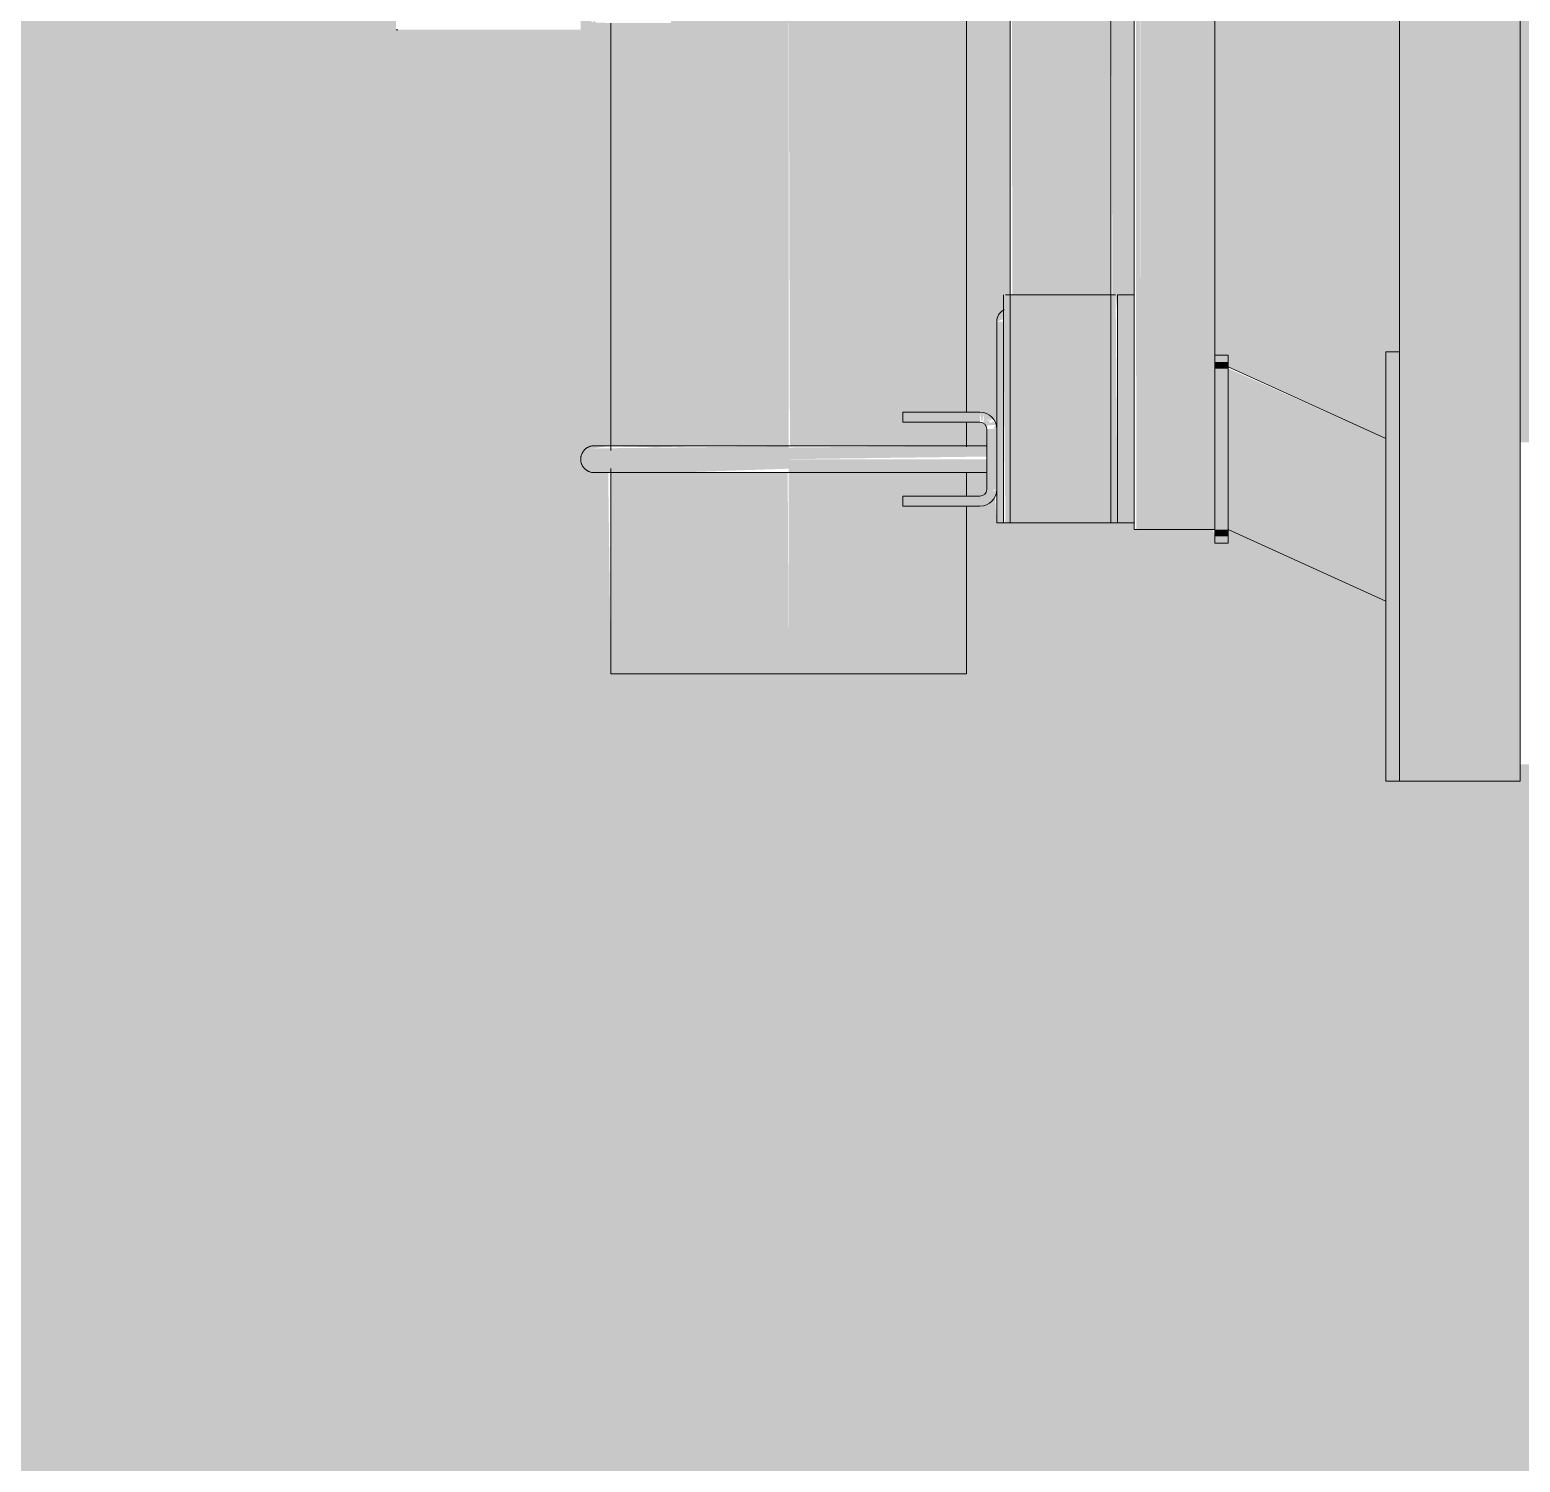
# Model space of a CAD drawing. Header units: inches. Extents: x -26493 to -10162, y -132 to 713.
# Drawn here: x -25833.15 to -25805.39, y 101.31 to 128 of the extents above; entities that cross this region are included whole.
import ezdxf

# ---------------------------------------------------------------- set-up
doc = ezdxf.new("R2010")
doc.units = ezdxf.units.IN
doc.header["$MEASUREMENT"] = 0
doc.layers.add('A-DOOR', color=31, linetype='Continuous', lineweight=13)
doc.layers.add('Q-SPCQ', color=91, linetype='Continuous', lineweight=9)

# ---------------------------------------------------------------- blocks, each defined once
blk = doc.blocks.new('opening - opening-618618-Section 13')
at = {"layer": 'A-DOOR'}
h = blk.add_hatch(color=256, dxfattribs=at)
h.paths.add_polyline_path([(-25834.39, 0), (-25834.39, 36), (-25726.39, 36), (-25726.39, 93.018), (-25966.39, 93.018), (-25966.39, 0), (-25949.126, 0)], flags=0)
h.paths.add_polyline_path([(-25822.578, 128.125), (-25822.65, 128.167), (-25822.609, 128.312), (-25822.58, 128.136)], flags=0)
h.paths.add_polyline_path([(-25810.892, 98.982), (-25726.39, 98.982), (-25726.39, 141.018), (-25805.39, 141.018), (-25805.39, 120.312), (-25780.838, 120.258), (-25780.64, 120), (-25780.882, 119.728), (-25781.186, 119.581), (-25782.876, 116.661), (-25784.007, 114.949), (-25785.123, 113.461), (-25785.324, 113.015), (-25785.434, 112.476), (-25786.133, 108.197), (-25786.351, 104.823), (-25786.369, 101.312), (-25794.204, 101.312), (-25794.223, 106.007), (-25794.505, 108.856), (-25795.264, 113.208), (-25795.765, 113.999), (-25796.949, 115.57), (-25798.47, 118.011), (-25799.408, 119.696), (-25799.649, 119.728), (-25799.89, 119.812), (-25800.14, 119.812), (-25800.14, 117.812), (-25801.519, 116.434), (-25801.475, 116.39), (-25803.596, 114.268), (-25803.64, 114.312), (-25805.39, 114.312), (-25805.39, 114), (-25807.89, 114), (-25807.89, 117.353), (-25810.828, 118.688), (-25810.828, 118.563), (-25811.078, 118.563), (-25811.114, 118.688), (-25812.578, 118.688), (-25812.578, 118.813), (-25815.14, 118.813), (-25815.182, 119.437), (-25815.328, 119.437), (-25815.332, 119.75), (-25815.703, 119.75), (-25815.703, 119.312), (-25815.453, 119.312), (-25815.453, 119.125), (-25815.703, 119.125), (-25815.703, 116), (-25822.328, 116), (-25822.379, 119.76), (-25822.678, 119.799), (-25822.831, 120), (-25822.678, 120.2), (-25822.328, 120.25), (-25822.328, 128.125), (-25822.578, 128.136), (-25822.578, 128.312), (-25822.328, 128.317), (-25822.328, 128.75), (-25822.703, 128.75), (-25822.703, 128.437), (-25822.89, 128.437), (-25822.89, 128), (-25826.328, 128), (-25826.328, 130.75), (-25826.453, 130.75), (-25826.501, 135.625), (-25828.522, 135.618), (-25828.945, 135.416), (-25831.863, 141.018), (-25966.39, 141.018), (-25966.39, 98.982), (-25845.451, 98.982)], flags=0)
h.paths.add_polyline_path([(-25815.182, 119.281), (-25815.212, 119.362), (-25815.151, 119.357)], flags=0)
h.paths.add_polyline_path([(-25815.232, 119.217), (-25815.296, 119.324), (-25815.212, 119.242)], flags=0)
h.paths.add_polyline_path([(-25815.372, 119.136), (-25815.328, 119.285), (-25815.232, 119.217), (-25815.328, 119.154)], flags=0)
h.paths.add_polyline_path([(-25815.453, 119.125), (-25815.39, 119.204), (-25815.39, 119.133)], flags=0)
h.paths.add_polyline_path([(-25815.151, 119.357), (-25815.212, 119.425), (-25815.14, 119.437)], flags=0)
h.paths.add_polyline_path([(-25815.328, 120.25), (-25815.328, 120.562), (-25815.328, 120.596), (-25815.265, 120.671), (-25815.296, 120.719), (-25815.389, 120.687), (-25815.421, 120.687), (-25815.453, 120.687), (-25815.703, 120.683), (-25815.703, 120.25), (-25815.332, 120.25)], flags=0)
h.paths.add_polyline_path([(-25807.89, 120.384), (-25807.89, 122), (-25807.64, 122), (-25807.64, 141.018), (-25808.767, 141.018), (-25811.078, 137.708), (-25811.078, 121.813), (-25810.828, 121.813), (-25810.828, 121.719), (-25810.759, 121.688)], flags=0)
h.paths.add_polyline_path([(-25815.14, 120.562), (-25815.14, 122.563), (-25815.012, 122.611), (-25814.953, 123.063), (-25814.89, 123.063), (-25814.89, 134.687), (-25815.14, 134.687), (-25815.151, 135.125), (-25815.328, 135.125), (-25815.332, 135.437), (-25815.703, 135.437), (-25815.703, 135), (-25815.453, 135), (-25815.453, 134.812), (-25815.703, 134.812), (-25815.651, 129.241), (-25815.352, 129.2), (-25815.212, 128.983), (-25815.383, 128.798), (-25815.703, 128.75), (-25815.703, 120.875), (-25815.296, 120.833), (-25815.182, 120.719), (-25815.151, 120.643)], flags=0)
h.paths.add_polyline_path([(-25812.89, 122.688), (-25812.887, 123.063), (-25812.578, 123.063), (-25812.578, 134.687), (-25813.015, 134.687), (-25812.987, 123.063), (-25812.926, 123.063), (-25812.902, 122.813)], flags=0)
h.paths.add_polyline_path([(-25822.659, 128.136), (-25822.799, 128.217), (-25822.642, 128.312), (-25822.656, 128.167)], flags=0)
h.paths.add_polyline_path([(-25822.799, 128.217), (-25822.799, 128.3), (-25822.734, 128.281)], flags=0)
h.paths.add_polyline_path([(-25822.848, 128.281), (-25822.848, 128.36), (-25822.799, 128.31)], flags=0)
h.paths.add_polyline_path([(-25822.88, 128.357), (-25822.848, 128.43), (-25822.811, 128.375), (-25822.848, 128.365)], flags=0)
h.paths.add_polyline_path([(-25822.328, 129.25), (-25822.328, 129.687), (-25822.578, 129.687), (-25822.578, 129.875), (-25822.328, 129.908), (-25822.379, 135.448), (-25822.678, 135.486), (-25822.831, 135.687), (-25822.678, 135.888), (-25822.328, 135.937), (-25822.328, 141.018), (-25824.453, 141.018), (-25824.43, 137.75), (-25824.328, 137.75), (-25824.364, 130.75), (-25824.453, 130.75), (-25824.453, 130), (-25822.89, 130), (-25822.848, 129.562), (-25822.703, 129.562), (-25822.698, 129.25)], flags=0)
h.paths.add_polyline_path([(-25822.89, 129.562), (-25822.848, 129.635), (-25822.799, 129.578), (-25822.88, 129.564)], flags=0)
h.paths.add_polyline_path([(-25822.799, 129.783), (-25822.656, 129.833), (-25822.703, 129.715), (-25822.734, 129.737)], flags=0)
h.paths.add_polyline_path([(-25822.848, 129.719), (-25822.799, 129.783), (-25822.734, 129.676), (-25822.799, 129.7)], flags=0)
h.paths.add_polyline_path([(-25822.686, 129.625), (-25822.88, 129.643), (-25822.799, 129.69), (-25822.698, 129.632)], flags=0)
h.paths.add_polyline_path([(-25822.61, 129.683), (-25822.64, 129.867), (-25822.58, 129.864), (-25822.609, 129.687)], flags=0)
h.paths.add_polyline_path([(-25815.182, 134.969), (-25815.212, 135.05), (-25815.157, 135.03)], flags=0)
h.paths.add_polyline_path([(-25815.232, 134.904), (-25815.296, 135.011), (-25815.212, 134.929)], flags=0)
h.paths.add_polyline_path([(-25815.372, 134.823), (-25815.328, 134.972), (-25815.232, 134.904), (-25815.328, 134.841)], flags=0)
h.paths.add_polyline_path([(-25815.453, 134.812), (-25815.39, 134.892), (-25815.39, 134.821)], flags=0)
h.paths.add_polyline_path([(-25815.151, 135.044), (-25815.212, 135.113), (-25815.14, 135.125)], flags=0)
h.paths.add_polyline_path([(-25815.332, 135.937), (-25815.328, 135.937), (-25815.328, 136.25), (-25815.328, 136.283), (-25815.265, 136.358), (-25815.296, 136.406), (-25815.389, 136.375), (-25815.421, 136.375), (-25815.453, 136.375), (-25815.703, 136.371), (-25815.703, 135.937)], flags=0)
h.paths.add_polyline_path([(-25815.14, 136.25), (-25815.14, 136.687), (-25814.89, 136.687), (-25814.89, 141.018), (-25815.703, 141.018), (-25815.703, 136.562), (-25815.296, 136.521), (-25815.182, 136.406), (-25815.151, 136.331)], flags=0)
h.paths.add_polyline_path([(-25812.691, 136.687), (-25812.578, 136.687), (-25812.614, 141.018), (-25813.015, 141.018), (-25813.015, 136.687), (-25812.713, 136.687)], flags=0)
h.paths.add_polyline_path([(-25826.458, 137.375), (-25826.453, 137.375), (-25826.417, 137.75), (-25826.328, 137.75), (-25826.328, 141.018), (-25829.749, 141.018), (-25827.851, 137.375), (-25826.475, 137.375)], flags=0)
h.paths.add_polyline_path([(-25811.078, 138.144), (-25809.072, 141.018), (-25811.078, 141.018)], flags=0)
h.paths.add_polyline_path([(-25815.703, 146.982), (-25814.89, 146.982), (-25814.942, 147.187), (-25814.979, 147.187), (-25815.02, 148.438), (-25815.14, 148.438), (-25815.14, 148.938), (-25815.015, 148.938), (-25814.975, 160.188), (-25814.89, 160.188), (-25814.89, 160.937), (-25815.015, 160.937), (-25815.015, 160.438), (-25815.14, 160.438), (-25815.14, 160.937), (-25815.703, 160.937), (-25815.703, 151.437)], flags=0)
h.paths.add_polyline_path([(-25822.328, 146.982), (-25822.328, 160.937), (-25824.453, 160.937), (-25824.453, 146.982)], flags=0)
h.paths.add_polyline_path([(-25826.328, 146.982), (-25826.328, 160.937), (-25840.125, 160.937), (-25832.856, 146.982), (-25828.172, 146.982)], flags=0)
h.paths.add_polyline_path([(-25845.451, 146.982), (-25834.97, 146.982), (-25842.24, 160.937), (-25966.39, 160.937), (-25966.39, 146.982), (-25880.009, 146.982)], flags=0)
h.paths.add_polyline_path([(-25812.578, 146.982), (-25812.611, 147.187), (-25813.015, 147.187), (-25812.964, 146.982), (-25812.586, 146.982)], flags=0)
h.paths.add_polyline_path([(-25810.892, 146.982), (-25807.64, 146.982), (-25807.64, 148), (-25807.89, 148), (-25807.89, 152.563), (-25808.14, 152.563), (-25808.19, 154.125), (-25808.353, 154.273), (-25808.515, 154.313), (-25811.078, 154.313), (-25811.078, 146.982)], flags=0)
h.paths.add_polyline_path([(-25813.015, 160.313), (-25813.016, 160.313), (-25813.015, 160.188)], flags=0)
h.paths.add_polyline_path([(-25805.39, 146.982), (-25804.909, 146.982), (-25795.168, 160.937), (-25813.015, 160.937), (-25812.969, 160.313), (-25812.765, 160.313), (-25812.707, 160.188), (-25811.078, 160.188), (-25811.078, 157.563), (-25810.89, 157.563), (-25810.892, 154.938), (-25810.892, 154.887), (-25810.892, 154.828), (-25810.835, 154.805), (-25810.796, 154.775), (-25810.75, 154.75), (-25810.703, 154.75), (-25809.078, 154.75), (-25809.078, 154.563), (-25808.328, 154.531), (-25808.073, 154.379), (-25807.912, 154.099), (-25807.89, 154.379), (-25807.89, 156), (-25805.39, 156), (-25805.39, 151.437)], flags=0)
h.paths.add_polyline_path([(-25804.604, 146.982), (-25726.39, 146.982), (-25726.39, 160.937), (-25794.863, 160.937), (-25802.253, 150.35)], flags=0)
h.paths.add_polyline_path([(-25810.703, 154.563), (-25810.892, 154.614), (-25811.027, 154.75), (-25811.078, 154.84), (-25811.027, 154.563), (-25810.796, 154.563)], flags=0)
h.paths.add_polyline_path([(-25760.64, 172.088), (-25726.39, 172.088), (-25726.39, 189.018), (-25775.262, 189.018), (-25787.079, 172.088), (-25760.664, 172.088)], flags=0)
h.paths.add_polyline_path([(-25787.384, 172.088), (-25775.567, 189.018), (-25815.703, 189.018), (-25815.703, 172.088), (-25810.892, 172.088)], flags=0)
h.paths.add_polyline_path([(-25949.126, 172.088), (-25848.049, 172.088), (-25856.868, 189.018), (-25966.39, 189.018), (-25966.39, 172.088), (-25957.765, 172.088)], flags=0)
h.paths.add_polyline_path([(-25822.328, 172.088), (-25822.328, 189.018), (-25824.453, 189.018), (-25824.453, 172.088), (-25823.212, 172.088)], flags=0)
h.paths.add_polyline_path([(-25826.328, 172.088), (-25826.328, 189.018), (-25854.754, 189.018), (-25845.935, 172.088), (-25828.172, 172.088)], flags=0)
blk = doc.blocks.new('Basketball_Backstop-Performance_Sports_Systems-3103-Ceiling_Hung - 27_-0_ to 27_-11 7_8_-V84-Section 13')
at = {"layer": 'Q-SPCQ'}
h = blk.add_hatch(color=256, dxfattribs=at)
h.paths.add_polyline_path([(-25819.873, 116), (-25819.015, 116), (-25819.035, 119.759), (-25822.328, 119.75), (-25822.328, 116), (-25820.671, 116)], flags=0)
h.paths.add_polyline_path([(-25821.486, 120.222), (-25820.651, 120.245), (-25819.015, 120.25), (-25819.015, 128.75), (-25822.328, 128.75), (-25822.319, 128.312), (-25821.207, 128.312), (-25821.207, 128.125), (-25822.328, 128.125), (-25822.325, 120.241), (-25821.506, 120.223)], flags=0)
h.paths.add_polyline_path([(-25821.64, 129.25), (-25819.015, 129.25), (-25819.015, 135.446), (-25822.328, 135.438), (-25822.318, 129.875), (-25821.207, 129.875), (-25821.207, 129.687), (-25822.328, 129.687), (-25822.319, 129.25), (-25821.842, 129.25)], flags=0)
h.paths.add_polyline_path([(-25821.486, 135.91), (-25820.575, 135.932), (-25819.015, 135.937), (-25819.015, 152.543), (-25819.801, 152.543), (-25820.11, 161.759), (-25821.886, 161.75), (-25822.328, 161.75), (-25822.314, 135.928), (-25821.506, 135.911)], flags=0)
h.paths.add_polyline_path([(-25821.486, 162.222), (-25820.448, 162.244), (-25820.078, 162.248), (-25821.884, 224.125), (-25822.328, 224.125), (-25822.296, 162.241), (-25821.506, 162.223)], flags=0)
h.paths.add_polyline_path([(-25819.015, 187.186), (-25819.015, 224.75), (-25820.088, 224.75), (-25819.065, 188.94)], flags=0)
h.paths.add_polyline_path([(-25821.851, 224.312), (-25821.884, 224.75), (-25822.328, 224.75), (-25822.328, 224.312), (-25821.884, 224.312)], flags=0)
h.paths.add_polyline_path([(-25819.582, 225.25), (-25819.015, 225.25), (-25819.015, 281.375), (-25821.149, 281.375), (-25821.149, 280.937), (-25821.579, 280.918), (-25821.636, 279.687), (-25821.657, 279.687), (-25820.102, 225.25), (-25819.873, 225.25)], flags=0)
h.paths.add_polyline_path([(-25821.877, 225.25), (-25821.89, 225.687), (-25822.328, 225.687), (-25822.328, 225.25), (-25821.884, 225.25)], flags=0)
h.paths.add_polyline_path([(-25822.328, 225.875), (-25821.895, 225.875), (-25822.328, 241.022), (-25822.328, 226.442)], flags=0)
h = blk.add_hatch(color=256, dxfattribs=at)
h.paths.add_polyline_path([(-25818.158, 116), (-25815.703, 116), (-25815.703, 119.125), (-25816.823, 119.125), (-25816.823, 119.312), (-25815.703, 119.312), (-25815.703, 119.75), (-25819.015, 119.75), (-25819.015, 116)], flags=0)
h.paths.add_polyline_path([(-25816.659, 120.25), (-25815.703, 120.25), (-25815.703, 120.687), (-25816.823, 120.687), (-25816.823, 120.875), (-25815.703, 120.875), (-25815.703, 128.759), (-25818.158, 128.768), (-25819.015, 128.75), (-25818.993, 120.25), (-25816.673, 120.25)], flags=0)
h.paths.add_polyline_path([(-25816.545, 129.222), (-25815.703, 129.241), (-25815.703, 134.812), (-25816.823, 134.812), (-25816.823, 135), (-25815.703, 135), (-25815.703, 135.437), (-25819.015, 135.437), (-25819.015, 129.241), (-25816.631, 129.228)], flags=0)
h.paths.add_polyline_path([(-25817.276, 135.937), (-25815.703, 135.937), (-25815.703, 136.375), (-25816.823, 136.375), (-25816.823, 136.562), (-25815.703, 136.562), (-25815.703, 161.125), (-25816.823, 161.125), (-25816.823, 161.312), (-25815.703, 161.312), (-25815.703, 161.75), (-25818.289, 161.75), (-25818.282, 160.813), (-25818.307, 152.543), (-25819.015, 152.543), (-25819.015, 135.937), (-25817.359, 135.937)], flags=0)
h.paths.add_polyline_path([(-25816.52, 162.25), (-25815.703, 162.25), (-25815.703, 162.687), (-25816.823, 162.687), (-25816.823, 162.875), (-25815.703, 162.875), (-25815.741, 224.758), (-25818.158, 224.768), (-25819.015, 224.75), (-25819.015, 187.186), (-25818.282, 162.25), (-25816.526, 162.25)], flags=0)
h.paths.add_polyline_path([(-25816.545, 225.222), (-25815.703, 225.241), (-25815.703, 281.375), (-25819.015, 281.375), (-25819.015, 225.241), (-25816.673, 225.231)], flags=0)
h = blk.add_hatch(color=256, dxfattribs=at)
h.paths.add_polyline_path([(-25813.953, 123.063), (-25813.953, 147.188), (-25814.89, 147.188), (-25814.85, 123.063), (-25813.975, 123.063)], flags=0)
h.paths.add_polyline_path([(-25814.858, 164.313), (-25814.89, 164.313), (-25814.868, 163.157)], flags=0)
h.paths.add_polyline_path([(-25814.173, 160.188), (-25813.953, 160.188), (-25813.953, 164.313), (-25814.858, 164.313), (-25814.858, 160.188), (-25814.195, 160.188)], flags=0)
h = blk.add_hatch(color=256, dxfattribs=at)
h.paths.add_polyline_path([(-25813.93, 123.063), (-25813.015, 123.063), (-25813.047, 147.188), (-25813.953, 147.188), (-25813.953, 123.063)], flags=0)
h.paths.add_polyline_path([(-25813.732, 160.188), (-25813.015, 160.188), (-25813.047, 164.313), (-25813.953, 164.313), (-25813.953, 160.188)], flags=0)
for points in [[(-25812.485, 118.688), (-25812.453, 118.688), (-25812.485, 160.188), (-25812.578, 160.188), (-25812.541, 118.688), (-25812.515, 118.688)], [(-25811.203, 118.688), (-25811.203, 154.313), (-25812.39, 154.313), (-25812.39, 154.563), (-25811.203, 154.563), (-25811.203, 160.188), (-25812.453, 160.188), (-25812.453, 118.688)], [(-25805.39, 114), (-25805.39, 156), (-25807.64, 156), (-25807.64, 114)], [(-25814.484, 118.813), (-25813.953, 118.813), (-25813.953, 123.063), (-25814.979, 123.063), (-25815.015, 122.563), (-25814.979, 118.813), (-25814.704, 118.813)], [(-25813.953, 118.813), (-25812.89, 118.813), (-25812.926, 123.063), (-25813.953, 123.063), (-25813.953, 119.794)], [(-25812.89, 118.813), (-25812.578, 118.813), (-25812.578, 123.063), (-25812.89, 123.063), (-25812.89, 120.966)], [(-25815.14, 118.813), (-25815.015, 118.813), (-25815.015, 122.563), (-25815.14, 122.563), (-25815.14, 119.794)], [(-25807.64, 114), (-25807.64, 122), (-25807.89, 122), (-25807.89, 114)], [(-25810.892, 121.688), (-25810.828, 121.688), (-25810.828, 121.813), (-25811.078, 121.813), (-25811.078, 121.688)], [(-25810.892, 118.688), (-25810.828, 118.688), (-25810.828, 121.688), (-25811.078, 121.688), (-25811.078, 118.688)], [(-25807.89, 117.353), (-25807.89, 120.384), (-25810.828, 121.688), (-25810.828, 118.688), (-25810.684, 118.622)], [(-25816.744, 120.687), (-25816.39, 120.687), (-25816.39, 120.875), (-25816.823, 120.875), (-25816.823, 120.687)], [(-25821.939, 120), (-25819.015, 120), (-25819.015, 120.241), (-25822.678, 120.2), (-25822.831, 120), (-25822.371, 120)], [(-25819.015, 120), (-25815.328, 120.049), (-25815.328, 120.25), (-25819.015, 120.217), (-25819.015, 120.065)], [(-25822.647, 119.75), (-25821.123, 119.751), (-25819.015, 119.823), (-25819.015, 120), (-25822.831, 120), (-25822.678, 119.798), (-25822.601, 119.767)], [(-25815.328, 119.75), (-25815.328, 120), (-25819.015, 120), (-25819.015, 119.75)], [(-25816.744, 119.125), (-25816.39, 119.125), (-25816.39, 119.312), (-25816.823, 119.312), (-25816.823, 119.125)], [(-25810.892, 118.563), (-25810.828, 118.563), (-25810.828, 118.688), (-25811.078, 118.688), (-25811.078, 118.563)]]:
    blk.add_hatch(color=256, dxfattribs=at).paths.add_polyline_path(points, flags=0)
h = blk.add_hatch(color=256, dxfattribs=at)
h.paths.add_polyline_path([(-25811.17, 118.688), (-25811.078, 118.688), (-25811.118, 154.313), (-25811.203, 154.313), (-25811.203, 118.688)], flags=0)
h.paths.add_polyline_path([(-25811.175, 154.563), (-25811.078, 154.563), (-25811.114, 160.188), (-25811.203, 160.188), (-25811.203, 154.563)], flags=0)
h = blk.add_hatch(color=256, dxfattribs=at)
h.paths.add_polyline_path([(-25815.453, 119.125), (-25815.372, 119.136), (-25815.42, 119.317)], flags=0)
h.paths.add_polyline_path([(-25815.453, 119.125), (-25815.453, 119.312), (-25816.39, 119.312), (-25816.39, 119.125)], flags=0)
h.paths.add_polyline_path([(-25815.151, 119.357), (-25815.14, 119.437), (-25815.212, 119.373)], flags=0)
h.paths.add_polyline_path([(-25815.182, 119.281), (-25815.151, 119.357), (-25815.344, 119.375), (-25815.212, 119.299)], flags=0)
h.paths.add_polyline_path([(-25815.232, 119.217), (-25815.212, 119.292), (-25815.364, 119.349)], flags=0)
h.paths.add_polyline_path([(-25815.372, 119.136), (-25815.232, 119.217), (-25815.39, 119.329)], flags=0)
h.paths.add_polyline_path([(-25815.14, 120.562), (-25815.151, 120.643), (-25815.212, 120.575)], flags=0)
h.paths.add_polyline_path([(-25815.328, 119.437), (-25815.14, 119.437), (-25815.14, 120.562), (-25815.328, 120.562)], flags=0)
h.paths.add_polyline_path([(-25815.344, 120.625), (-25815.151, 120.643), (-25815.212, 120.701)], flags=0)
h.paths.add_polyline_path([(-25815.364, 120.651), (-25815.212, 120.758), (-25815.232, 120.783)], flags=0)
h.paths.add_polyline_path([(-25815.372, 120.864), (-25815.453, 120.875), (-25815.42, 120.683)], flags=0)
h.paths.add_polyline_path([(-25815.39, 120.671), (-25815.232, 120.783), (-25815.372, 120.864)], flags=0)
h.paths.add_polyline_path([(-25815.453, 120.687), (-25815.453, 120.875), (-25816.39, 120.875), (-25816.39, 120.687)], flags=0)
for p, q in [((-25814.89, 164.313), (-25814.89, 118.813)), ((-25812.578, 160.188), (-25812.578, 123.063)), ((-25807.64, 114), (-25807.64, 156)), ((-25805.39, 156), (-25805.39, 114)), ((-25811.078, 118.688), (-25811.078, 154.313)), ((-25813.015, 118.813), (-25813.015, 147.188)), ((-25815.703, 120.875), (-25815.703, 128.828)), ((-25826.296, 128), (-25826.328, 128)), ((-25822.328, 128.125), (-25822.328, 120.161)), ((-25815.015, 123.063), (-25815.015, 118.813)), ((-25815.015, 123.063), (-25815.015, 122.779)), ((-25814.979, 123.063), (-25813.953, 123.063)), ((-25814.979, 123.063), (-25814.979, 123.063)), ((-25813.953, 123.063), (-25812.926, 123.063)), ((-25812.926, 123.063), (-25812.926, 123.063)), ((-25812.89, 123.063), (-25812.578, 123.063)), ((-25812.89, 123.063), (-25812.89, 118.813)), ((-25812.578, 123.063), (-25812.578, 118.813)), ((-25815.015, 122.563), (-25815.015, 122.779)), ((-25815.015, 122.779), (-25815.015, 122.563)), ((-25815.14, 122.563), (-25815.14, 118.813)), ((-25815.015, 118.813), (-25815.015, 122.563)), ((-25810.828, 121.938), (-25811.078, 121.938)), ((-25810.828, 121.938), (-25810.828, 121.688)), ((-25810.828, 121.813), (-25810.828, 121.938)), ((-25807.89, 114), (-25807.89, 122)), ((-25807.64, 122), (-25807.89, 122)), ((-25807.64, 122), (-25807.64, 114)), ((-25807.89, 120.384), (-25810.828, 121.719)), ((-25810.828, 121.688), (-25810.828, 118.688)), ((-25816.89, 120.875), (-25816.89, 120.687)), ((-25816.816, 120.875), (-25816.89, 120.875)), ((-25816.89, 120.875), (-25816.39, 120.875)), ((-25816.89, 120.875), (-25816.89, 120.687)), ((-25815.453, 120.875), (-25816.39, 120.875)), ((-25816.39, 120.687), (-25816.89, 120.687)), ((-25816.89, 120.687), (-25816.816, 120.687)), ((-25816.39, 120.687), (-25815.453, 120.687)), ((-25815.703, 120.233), (-25815.703, 120.687)), ((-25815.328, 120.562), (-25815.328, 119.437)), ((-25815.328, 120.25), (-25819.015, 120.25)), ((-25822.328, 119.828), (-25822.328, 116)), ((-25819.015, 119.75), (-25815.328, 119.75)), ((-25815.703, 119.312), (-25815.703, 119.759)), ((-25816.89, 119.312), (-25816.89, 119.125)), ((-25816.816, 119.312), (-25816.89, 119.312)), ((-25816.89, 119.312), (-25816.39, 119.312)), ((-25816.89, 119.312), (-25816.89, 119.125)), ((-25816.39, 119.125), (-25816.89, 119.125)), ((-25816.89, 119.125), (-25816.816, 119.125)), ((-25816.39, 119.312), (-25815.453, 119.312)), ((-25815.453, 119.125), (-25816.39, 119.125)), ((-25815.703, 116), (-25815.703, 119.125)), ((-25815.14, 118.813), (-25815.015, 118.813)), ((-25813.953, 118.813), (-25815.015, 118.813)), ((-25812.89, 118.813), (-25813.953, 118.813)), ((-25812.578, 118.813), (-25812.89, 118.813)), ((-25812.578, 118.813), (-25812.578, 118.688)), ((-25812.453, 118.688), (-25812.578, 118.688)), ((-25811.203, 118.688), (-25812.453, 118.688)), ((-25811.078, 118.688), (-25811.203, 118.688)), ((-25811.078, 118.438), (-25811.078, 118.688)), ((-25811.078, 118.563), (-25811.078, 118.438)), ((-25810.828, 118.688), (-25807.89, 117.353)), ((-25810.828, 118.688), (-25810.828, 118.438)), ((-25810.828, 118.438), (-25810.828, 118.563)), ((-25811.078, 118.438), (-25810.828, 118.438)), ((-25819.015, 116), (-25822.328, 116)), ((-25815.703, 116), (-25819.015, 116)), ((-25807.89, 114), (-25807.64, 114)), ((-25805.39, 114), (-25807.64, 114))]:
    blk.add_line(p, q, dxfattribs=at)
at = {"layer": 'Q-SPCQ', "flags": 128}
for points in [[(-25822.89, 120), (-25822.89, 120.01), (-25822.889, 120.02), (-25822.888, 120.03), (-25822.887, 120.04), (-25822.885, 120.05), (-25822.883, 120.059), (-25822.88, 120.069), (-25822.878, 120.079), (-25822.874, 120.088), (-25822.87, 120.097), (-25822.866, 120.106), (-25822.862, 120.115), (-25822.857, 120.124), (-25822.852, 120.133), (-25822.847, 120.141), (-25822.841, 120.149), (-25822.835, 120.157), (-25822.828, 120.165), (-25822.821, 120.172), (-25822.814, 120.179), (-25822.807, 120.186), (-25822.8, 120.193), (-25822.792, 120.199), (-25822.784, 120.205), (-25822.775, 120.21), (-25822.767, 120.216), (-25822.758, 120.22), (-25822.749, 120.225), (-25822.74, 120.229), (-25822.731, 120.233), (-25822.721, 120.236), (-25822.712, 120.24), (-25822.702, 120.242), (-25822.693, 120.244), (-25822.683, 120.246), (-25822.673, 120.248), (-25822.663, 120.249), (-25822.653, 120.25), (-25822.643, 120.25), (-25822.64, 120.25)], [(-25819.015, 120.25), (-25819.16, 120.25), (-25819.305, 120.25), (-25819.449, 120.25), (-25819.593, 120.25), (-25819.735, 120.25), (-25819.877, 120.25), (-25820.017, 120.25), (-25820.156, 120.25), (-25820.292, 120.25), (-25820.427, 120.25), (-25820.559, 120.25), (-25820.689, 120.25), (-25820.816, 120.25), (-25820.941, 120.25), (-25821.062, 120.25), (-25821.18, 120.25), (-25821.295, 120.25), (-25821.405, 120.25), (-25821.513, 120.25), (-25821.616, 120.25), (-25821.715, 120.25), (-25821.809, 120.25), (-25821.899, 120.25), (-25821.985, 120.25), (-25822.066, 120.25), (-25822.141, 120.25), (-25822.212, 120.25), (-25822.278, 120.25), (-25822.339, 120.25), (-25822.394, 120.25), (-25822.444, 120.25), (-25822.488, 120.25), (-25822.527, 120.25), (-25822.56, 120.25), (-25822.587, 120.25), (-25822.609, 120.25), (-25822.625, 120.25), (-25822.636, 120.25), (-25822.64, 120.25), (-25822.64, 120.25)], [(-25822.64, 120.25), (-25822.637, 120.25), (-25822.629, 120.25), (-25822.614, 120.25), (-25822.594, 120.25), (-25822.568, 120.25), (-25822.536, 120.25), (-25822.499, 120.25), (-25822.456, 120.25), (-25822.408, 120.25), (-25822.354, 120.25)], [(-25822.64, 119.75), (-25822.65, 119.75), (-25822.66, 119.751), (-25822.67, 119.752), (-25822.68, 119.753), (-25822.69, 119.755), (-25822.7, 119.757), (-25822.709, 119.76), (-25822.719, 119.763), (-25822.728, 119.766), (-25822.738, 119.77), (-25822.747, 119.774), (-25822.756, 119.778), (-25822.764, 119.783), (-25822.773, 119.788), (-25822.781, 119.794), (-25822.79, 119.799), (-25822.797, 119.806), (-25822.805, 119.812), (-25822.812, 119.819), (-25822.82, 119.826), (-25822.826, 119.833), (-25822.833, 119.841), (-25822.839, 119.849), (-25822.845, 119.857), (-25822.851, 119.865), (-25822.856, 119.873), (-25822.861, 119.882), (-25822.865, 119.891), (-25822.869, 119.9), (-25822.873, 119.909), (-25822.877, 119.919), (-25822.88, 119.928), (-25822.882, 119.938), (-25822.885, 119.948), (-25822.887, 119.958), (-25822.888, 119.967), (-25822.889, 119.977), (-25822.89, 119.987), (-25822.89, 119.997), (-25822.89, 120)], [(-25822.339, 119.75), (-25822.394, 119.75), (-25822.444, 119.75), (-25822.488, 119.75), (-25822.527, 119.75), (-25822.56, 119.75), (-25822.587, 119.75), (-25822.609, 119.75), (-25822.625, 119.75), (-25822.636, 119.75), (-25822.64, 119.75), (-25822.64, 119.75)], [(-25822.64, 119.75), (-25822.637, 119.75), (-25822.629, 119.75), (-25822.614, 119.75), (-25822.594, 119.75), (-25822.568, 119.75), (-25822.536, 119.75), (-25822.499, 119.75), (-25822.456, 119.75), (-25822.408, 119.75), (-25822.354, 119.75), (-25822.295, 119.75), (-25822.231, 119.75), (-25822.161, 119.75), (-25822.087, 119.75), (-25822.007, 119.75), (-25821.923, 119.75), (-25821.834, 119.75), (-25821.741, 119.75), (-25821.643, 119.75), (-25821.541, 119.75), (-25821.435, 119.75), (-25821.325, 119.75), (-25821.211, 119.75), (-25821.094, 119.75), (-25820.974, 119.75), (-25820.85, 119.75), (-25820.724, 119.75), (-25820.595, 119.75), (-25820.463, 119.75), (-25820.329, 119.75), (-25820.193, 119.75), (-25820.055, 119.75), (-25819.915, 119.75), (-25819.774, 119.75), (-25819.631, 119.75), (-25819.488, 119.75), (-25819.344, 119.75), (-25819.199, 119.75), (-25819.054, 119.75), (-25819.015, 119.75)]]:
    blk.add_lwpolyline(points, dxfattribs=at)
at = {"layer": 'Q-SPCQ'}
for centre, radius, start, end in [((-25814.89, 122.563), 0.25, 120, 180), ((-25815.453, 120.562), 0.312, 0, 90), ((-25815.453, 120.562), 0.125, 0, 90), ((-25815.453, 119.437), 0.312, 270, 0), ((-25815.453, 119.437), 0.125, 270, 0)]:
    blk.add_arc(centre, radius, start, end, dxfattribs=at)
for points in [[(-25815.015, 122.779), (-25815.015, 122.779), (-25815.01, 122.782), (-25815.001, 122.787)], [(-25815.001, 122.787), (-25815.01, 122.782), (-25815.015, 122.779), (-25815.015, 122.779)]]:
    blk.add_open_spline(points, degree=3, dxfattribs=at)

msp = doc.modelspace()

# ---------------------------------------------------------------- block references
at = {"layer": 'A-DOOR'}
msp.add_blockref('opening - opening-618618-Section 13', (0, 0), dxfattribs=at)
at = {"layer": 'Q-SPCQ'}
msp.add_blockref('Basketball_Backstop-Performance_Sports_Systems-3103-Ceiling_Hung - 27_-0_ to 27_-11 7_8_-V84-Section 13', (0, 0), dxfattribs=at)

doc.saveas('drawing.dxf')
